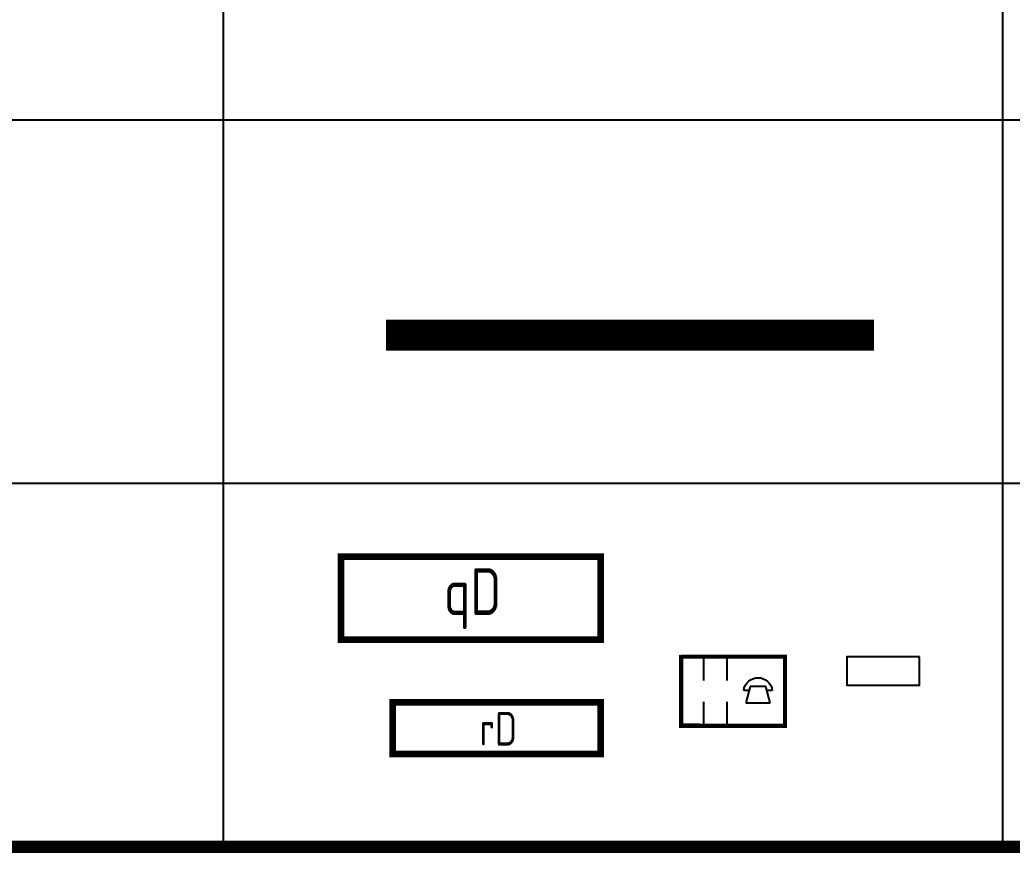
# Model space of a CAD drawing. Extents: x -518115 to 389031, y -231062 to 1628073.
# Drawn here: x 7861 to 9771, y 180495 to 182099 of the extents above; entities that cross this region are included whole.
import ezdxf
from ezdxf.enums import TextEntityAlignment as Align

# ---------------------------------------------------------------- set-up
doc = ezdxf.new("R2010")
doc.units = 0
doc.header["$LTSCALE"] = 1000
doc.header["$MEASUREMENT"] = 0
doc.linetypes.add('DASH', pattern=[0.35, 0.25, -0.1])
for name, color, linetype in [('C-Sheet-图框', 101, 'Continuous'), ('EQUIP-安防', 3, 'Continuous'), ('PUB_TEXT', 4, 'Continuous'), ('修改标示', 212, 'Continuous')]:
    doc.layers.add(name, color=color, linetype=linetype)
doc.layers.add('EQUIP-消防', color=3, linetype='Continuous', lineweight=20)
doc.styles.add('_TEL_DIM', font='SIMPLEX', dxfattribs={"width": 0.8, "height": 3.5, "bigfont": 'HZTXT'})
doc.styles.add('房间名称', font='TSSDENG', dxfattribs={"width": 0.8, "bigfont": 'HZTXT'})

# ---------------------------------------------------------------- blocks, each defined once
blk = doc.blocks.new('$equip$00002628')
at = {"linetype": 'Continuous'}
for p, q in [((-0.625, 0.415), (0.625, 0.415)), ((-0.625, -0.415), (-0.625, 0.415)), ((0.071, 0.129), (0.071, 0.415)), ((0.35, 0.129), (0.35, 0.415)), ((0.625, 0.415), (0.625, -0.415)), ((-0.472, 0.01), (-0.409, 0.01)), ((-0.446, -0.138), (-0.395, 0.058)), ((-0.395, 0.058), (-0.395, 0.058)), ((-0.395, 0.058), (-0.206, 0.058)), ((-0.206, 0.058), (-0.155, -0.138)), ((-0.191, 0.01), (-0.129, 0.01)), ((-0.155, -0.138), (-0.446, -0.138)), ((0.071, -0.415), (0.071, -0.129)), ((0.35, -0.415), (0.35, -0.129)), ((0.625, -0.415), (-0.625, -0.415))]:
    blk.add_line(p, q, dxfattribs=at)
at = {"const_width": 0.05}
blk.add_lwpolyline([(-0.625, 0.415), (0.625, 0.415), (0.625, -0.415), (-0.625, -0.415), (-0.625, 0.415), (0.625, 0.415)], dxfattribs=at)
at = {"linetype": 'Continuous'}
blk.add_arc((-0.3, -0.011), 0.173, 6.9897, 173.0103, dxfattribs=at)
for p in [(0, 0.415), (-0.625, 0), (0.625, 0), (0, -0.415)]:
    blk.add_point(p)
at = {"color": 7, "style": '_TEL_DIM', "flags": 1}
blk.add_attdef('A', text='', height=0.000025, dxfattribs=at).set_placement((0, 0), align=Align.MIDDLE_CENTER)
blk = doc.blocks.new('A$C7D502F78')
at = {"layer": '修改标示', "ltscale": 2}
blk.add_lwpolyline([(-150.6, 197.3), (-10.6, 197.3), (-10.6, 142.3), (-150.6, 142.3)], close=True, dxfattribs=at)
blk = doc.blocks.new('GDGRDGDRGDFD')
at = {"layer": 'EQUIP-消防', "const_width": 12.8}
blk.add_lwpolyline([(136866.6, 335507.8), (136366.6, 335507.8), (136366.6, 335347.8), (136866.6, 335347.8)], close=True, dxfattribs=at)
at = {"layer": 'PUB_TEXT', "color": 7, "true_color": 0xffffff, "style": '房间名称', "width": 0.8}
blk.add_text('qD', height=90, dxfattribs=at).set_placement((136565, 335395.5))
blk = doc.blocks.new('FSFSFSFSEG')
at = {"layer": 'EQUIP-消防', "const_width": 12.8}
blk.add_lwpolyline([(136866.6, 335152.5), (136466.6, 335152.5), (136466.6, 335052.5), (136866.6, 335052.5)], close=True, dxfattribs=at)
at = {"layer": 'PUB_TEXT', "color": 7, "true_color": 0xffffff, "style": '房间名称', "width": 0.8}
blk.add_text('rD', height=64.8, dxfattribs=at).set_placement((136633.7, 335069))

msp = doc.modelspace()

# ---------------------------------------------------------------- linework, layer by layer
at = {"color": 5, "linetype": 'DASH', "ltscale": 0.5, "const_width": 60}
msp.add_lwpolyline([(9505.4, 181492.1), (8566, 181492.1)], dxfattribs=at)
at = {"layer": 'C-Sheet-图框', "color": 0}
for p, q in [((8252.7, 186806.8), (8252.7, 180506.8)), ((9752.7, 186806.8), (9752.7, 180506.8)), ((1814.1, 181906.8), (15301, 181906.8)), ((1814.1, 181206.8), (15301, 181206.8))]:
    msp.add_line(p, q, dxfattribs=at)
at = {"layer": 'C-Sheet-图框', "color": 0, "const_width": 24}
msp.add_lwpolyline([(1814.1, 180506.8), (1814.1, 187506.8), (15301, 187506.8), (15301, 180506.8), (1814.1, 180506.8)], dxfattribs=at)

# ---------------------------------------------------------------- block references
for name, p in [('GDGRDGDRGDFD', (-127887.5, -154442.1)), ('FSFSFSFSEG', (-127887.5, -154367.1))]:
    msp.add_blockref(name, p)
at = {"layer": 'EQUIP-安防', "xscale": -160, "yscale": 160, "zscale": 160, "rotation": 359.9999999998151}
msp.add_blockref('$equip$00002628', (9234.2, 180806.6), dxfattribs=at)
at = {"layer": '修改标示', "ltscale": 2, "xscale": -1}
msp.add_blockref('A$C7D502F78', (9442.7, 180675.6), dxfattribs=at)

doc.saveas('drawing.dxf')
